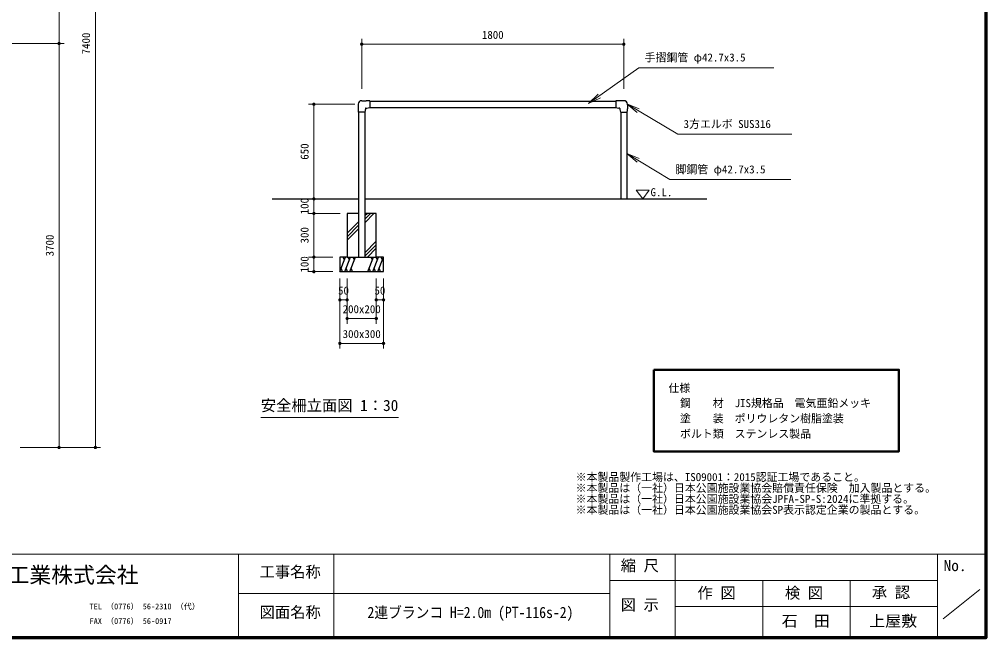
# Model space of a CAD drawing. Units: millimetres at full size, sheet at 1:40, with parts at other scales. Extents: x 600 to 16200, y 600 to 11280.
# Drawn here: x 7352 to 16200, y 600 to 6264 of the extents above; entities that cross this region are included whole.
import ezdxf
from ezdxf.enums import TextEntityAlignment as Align

# ---------------------------------------------------------------- set-up
doc = ezdxf.new("R2010")
doc.units = ezdxf.units.MM
doc.header["$LTSCALE"] = 40
doc.layers.add('D-BGD-TXT', color=7, linetype='Continuous')
doc.layers.add('D-TTL-TXT\u3000文字列', color=7, linetype='Continuous')
for name, color, linetype, lineweight in [('D-STR', 1, 'Continuous', 13), ('D-STR-DIM\u3000寸法線、寸法値', 7, 'Continuous', 13), ('D-STR-HTXT\u3000旗上げ', 7, 'Continuous', 13), ('D-STR-TXT\u3000文字列', 7, 'Continuous', 13), ('D-STR\u3000構造物外形線', 1, 'Continuous', 25), ('D-TTL', 7, 'Continuous', 70), ('D-TTL-FRAM', 7, 'Continuous', 13), ('D-TTL-FRAM\u3000タイトル枠、凡例図枠', 2, 'Continuous', 50), ('D-TTL-TXT', 7, 'Continuous', 13)]:
    doc.layers.add(name, color=color, linetype=linetype, lineweight=lineweight)
doc.styles.add('ＭＳ ゴシック', font='')
doc.styles.get('ＭＳ ゴシック').set_extended_font_data('MS Gothic')

# ---------------------------------------------------------------- blocks, each defined once
blk = doc.blocks.new('filled_dot')
at = {"color": 0, "linetype": 'Continuous', "lineweight": -2, "const_width": 1.25}
blk.add_lwpolyline([(-0.625, 0, 1), (0.625, 0, 1)], format="xyb", close=True, dxfattribs=at)
blk = doc.blocks.new('open_arrow')
at = {"color": 0, "linetype": 'Continuous', "lineweight": -2}
blk.add_lwpolyline([(7.5, 1.25), (0, 0), (7.5, -1.25)], dxfattribs=at)

msp = doc.modelspace()

# ---------------------------------------------------------------- linework, layer by layer
at = {"layer": 'D-STR'}
for p, q in [((13120, 4699), (13000, 4699)), ((13060, 4619), (13000, 4699)), ((13060, 4619), (13120, 4699))]:
    msp.add_line(p, q, dxfattribs=at)
at = {"layer": 'D-STR-DIM\u3000寸法線、寸法値'}
for p, q in [((7715.91, 9742.1), (7715.91, 6042.1)), ((8048.52, 2342.1), (8048.52, 9742.1)), ((7260.22, 6042.1), (7763.91, 6042.1)), ((7460.22, 6042.1), (7763.91, 6042.1)), ((7715.91, 2342.1), (7715.91, 6042.1)), ((10487.02, 5626.97), (10487.02, 6083.47)), ((10487.02, 6035.47), (12887.02, 6035.47)), ((12887.02, 5626.97), (12887.02, 6083.47)), ((10422.79, 5485.66), (10001.26, 5485.66)), ((10049.26, 5485.66), (10049.26, 4619)), ((10152.25, 4619), (10001.26, 4619)), ((10152.25, 4619), (10001.26, 4619)), ((10049.26, 4619), (10049.26, 4485.66)), ((10289.69, 4485.66), (10001.26, 4485.66)), ((10289.69, 4485.66), (10001.26, 4485.66)), ((10049.26, 4485.66), (10049.26, 4085.66)), ((10223.02, 4085.66), (10001.26, 4085.66)), ((10223.02, 4085.66), (10001.26, 4085.66)), ((10049.26, 4085.66), (10049.26, 3952.33)), ((10223.02, 3952.33), (10001.26, 3952.33)), ((10287.02, 3888.33), (10287.02, 3645.8)), ((10287.02, 3824.33), (10287.02, 3247.65)), ((10353.69, 3888.33), (10353.69, 3475.34)), ((10353.69, 3888.33), (10353.69, 3645.8)), ((10620.35, 3888.33), (10620.35, 3645.8)), ((10620.35, 3888.33), (10620.35, 3475.34)), ((10687.02, 3888.33), (10687.02, 3645.8)), ((10687.02, 3824.33), (10687.02, 3247.65)), ((10287.02, 3693.8), (10353.69, 3693.8)), ((10620.35, 3693.8), (10687.02, 3693.8)), ((10353.69, 3523.34), (10620.35, 3523.34)), ((10287.02, 3295.65), (10687.02, 3295.65)), ((7360.22, 2342.1), (8096.52, 2342.1)), ((7360.22, 2342.1), (7763.91, 2342.1))]:
    msp.add_line(p, q, dxfattribs=at)
at = {"layer": 'D-STR-HTXT\u3000旗上げ'}
for points in [[(12564.75, 5492.47), (13025.64, 5820.06), (13041.64, 5820.06), (14260.34, 5820.06), (13650.99, 5820.06)], [(12914.75, 5488.66), (13382.74, 5210.77), (13398.74, 5210.77), (14425.94, 5210.77), (13912.34, 5210.77)], [(12915.49, 5034.03), (13308.23, 4794.94), (13324.23, 4794.94), (14415.43, 4794.94), (13869.83, 4794.94)]]:
    msp.add_lwpolyline(points, dxfattribs=at)
at = {"layer": 'D-STR-TXT\u3000文字列'}
msp.add_line((9563.27, 2617.13), (10823.27, 2617.13), dxfattribs=at)
at = {"layer": 'D-STR\u3000構造物外形線'}
for p, q in [((10454.12, 5485.66), (10454.12, 5443.25)), ((10486.79, 5518.33), (10529.2, 5518.33)), ((10560.12, 5515.74), (10560.12, 5455.58)), ((10560.12, 5514.16), (12813.69, 5514.13)), ((12813.69, 5515.74), (12813.69, 5455.58)), ((12887.02, 5518.33), (12844.61, 5518.33)), ((12919.69, 5485.66), (12919.69, 5443.25)), ((10456.12, 5412.33), (10456.71, 5412.33)), ((10516.87, 5412.33), (10456.71, 5412.33)), ((10458.52, 5412.33), (10458.55, 4085.66)), ((10515.49, 5412.33), (10515.49, 4085.66)), ((10517.45, 5412.33), (10516.87, 5412.33)), ((10522.12, 5446.33), (10522.12, 5439)), ((10526.12, 5450.33), (10533.45, 5450.33)), ((10560.12, 5457.2), (12813.69, 5457.2)), ((12847.69, 5450.33), (12840.35, 5450.33)), ((12851.69, 5446.33), (12851.69, 5439)), ((12856.35, 5412.33), (12856.94, 5412.33)), ((12856.94, 5412.33), (12917.1, 5412.33)), ((12858.55, 5412.33), (12858.55, 4619)), ((12915.52, 5412.33), (12915.49, 4619)), ((12917.69, 5412.33), (12917.1, 5412.33)), ((9668.61, 4619), (10458.55, 4619)), ((10515.49, 4619), (12858.55, 4619)), ((12858.55, 4619), (13648.5, 4619)), ((10515.02, 4401), (10599.02, 4485)), ((10515.49, 4465.44), (10536.02, 4485)), ((10515.49, 4433.46), (10567.02, 4485)), ((10354.02, 4304), (10459.02, 4409)), ((10354.02, 4272), (10459.02, 4377)), ((10354.02, 4240), (10459.02, 4345)), ((10515.02, 4126), (10620.02, 4231)), ((10515.02, 4094), (10620.02, 4199)), ((10539.02, 4085), (10620.02, 4167)), ((10287.02, 3952.33), (10338.89, 4085.66)), ((10328.2, 4058.19), (10317.52, 4085.66)), ((10332.76, 3952.33), (10384.63, 4085.66)), ((10353.69, 4085.66), (10620.35, 4085.66)), ((10373.94, 4058.19), (10363.26, 4085.66)), ((10378.51, 3952.33), (10430.37, 4085.66)), ((10419.69, 4058.19), (10409, 4085.66)), ((10543.67, 3952.33), (10595.54, 4085.66)), ((10584.85, 4058.19), (10574.16, 4085.66)), ((10589.41, 3952.33), (10641.28, 4085.66)), ((10630.59, 4058.19), (10619.91, 4085.66)), ((10635.15, 3952.33), (10687.02, 4085.66)), ((10676.34, 4058.19), (10665.65, 4085.66)), ((10297.71, 3979.8), (10308.39, 3952.33)), ((10343.45, 3979.8), (10354.14, 3952.33)), ((10389.19, 3979.8), (10399.88, 3952.33)), ((10554.36, 3979.8), (10565.04, 3952.33)), ((10600.1, 3979.8), (10610.78, 3952.33)), ((10645.84, 3979.8), (10656.53, 3952.33))]:
    msp.add_line(p, q, dxfattribs=at)
msp.add_lwpolyline([(10458.55, 4485.66), (10353.69, 4485.66), (10353.69, 4085.66), (10287.02, 4085.66), (10287.02, 3952.33), (10687.02, 3952.33), (10687.02, 4085.66), (10620.35, 4085.66), (10620.35, 4485.66), (10515.49, 4485.66)], dxfattribs=at)
for centre, radius, start, end in [((10486.79, 5485.66), 32.67, 90, 180), ((10529.2, 5278.33), 240, 82.73818, 90), ((10559.45, 5515.74), 0.667, 0, 82.73818), ((12814.35, 5515.74), 0.667, 97.26182, 180), ((12844.61, 5278.33), 240, 90, 97.26182), ((12887.02, 5485.66), 32.67, 0, 90), ((10694.12, 5443.25), 240, 180, 187.26182), ((10456.71, 5413), 0.667, 187.26182, 270), ((10694.12, 5443.25), 240, 187.26182, 187.402), ((10516.87, 5413), 0.667, 270, 352.73818), ((10279.45, 5443.25), 240, 352.598, 352.73818), ((10445.46, 5439), 76.66, 339.99196, 0), ((10526.12, 5446.33), 4, 90, 180), ((10533.45, 5526.99), 76.66, 270, 290.00804), ((10559.45, 5455.58), 0.667, 290.00804, 0), ((12814.35, 5455.58), 0.667, 180, 249.99196), ((12840.35, 5526.99), 76.66, 249.99196, 270), ((12847.69, 5446.33), 4, 0, 90), ((12928.34, 5439), 76.66, 180, 200.00804), ((12856.94, 5413), 0.667, 187.26182, 270), ((13094.35, 5443.25), 240, 187.26182, 187.402), ((12917.1, 5413), 0.667, 270, 352.73818), ((12679.69, 5443.25), 240, 352.598, 352.73818), ((12679.69, 5443.25), 240, 352.73818, 0)]:
    msp.add_arc(centre, radius, start, end, dxfattribs=at)
at = {"layer": 'D-TTL'}
msp.add_lwpolyline([(600, 600), (600, 11280), (16200, 11280), (16200, 600)], close=True, dxfattribs=at)
at = {"layer": 'D-TTL-FRAM'}
for p, q in [((600, 1364.88), (16200, 1364.88)), ((12758.45, 1364.88), (12758.45, 600)), ((13358.45, 1364.88), (13358.45, 600)), ((15758.45, 1364.88), (15758.45, 600)), ((13358.45, 1124.88), (12758.45, 1124.88)), ((13358.45, 1124.88), (15758.45, 1124.88)), ((14158.45, 600), (14158.45, 1124.88)), ((14958.45, 1124.88), (14958.45, 600)), ((12758.45, 1004.88), (9358.45, 1004.88)), ((15810.65, 773.88), (16146.65, 1042.68)), ((15758.45, 884.88), (13358.45, 884.88))]:
    msp.add_line(p, q, dxfattribs=at)
at = {"layer": 'D-TTL-FRAM\u3000タイトル枠、凡例図枠'}
msp.add_lwpolyline([(13161.15, 3054.36), (15406.14, 3054.36), (15406.14, 2306.65), (13161.15, 2306.65)], close=True, dxfattribs=at)
at = {"layer": 'D-TTL-TXT'}
for p, q in [((9358.45, 1364.88), (9358.45, 600)), ((10231.92, 600), (10231.92, 1364.88))]:
    msp.add_line(p, q, dxfattribs=at)

# ---------------------------------------------------------------- block references
at = {"layer": 'D-STR-DIM\u3000寸法線、寸法値', "xscale": 12, "yscale": 12}
for p, rotation in [((7715.91, 6042.1), 270), ((7715.91, 6042.1), 90), ((12887.02, 6035.47), 180), ((10049.26, 5485.66), 270), ((10049.26, 4619), 90), ((10049.26, 4619), 270), ((10049.26, 4485.66), 270), ((10049.26, 4485.66), 90), ((10049.26, 4085.66), 270), ((10049.26, 4085.66), 90), ((10049.26, 3952.33), 90), ((10353.69, 3693.8), 180), ((10687.02, 3693.8), 180), ((10620.35, 3523.34), 180), ((10687.02, 3295.65), 180), ((7715.91, 2342.1), 90), ((8048.52, 2342.1), 90)]:
    msp.add_blockref('filled_dot', p, dxfattribs=dict(at, rotation=rotation))
for p in [(10487.02, 6035.47), (10287.02, 3693.8), (10620.35, 3693.8), (10353.69, 3523.34), (10287.02, 3295.65)]:
    msp.add_blockref('filled_dot', p, dxfattribs=at)
at = {"layer": 'D-STR-HTXT\u3000旗上げ', "xscale": 16, "yscale": 16}
for p, rotation in [((12564.75, 5492.47), 35.4), ((12914.75, 5488.66), 329.3), ((12915.49, 5034.03), 328.7)]:
    msp.add_blockref('open_arrow', p, dxfattribs=dict(at, rotation=rotation))

# ---------------------------------------------------------------- texts
at = {"layer": 'D-BGD-TXT', "style": 'ＭＳ ゴシック', "width": 1.05}
for s, p in [('石\u3000田', (14332.58, 670.91)), ('上屋敷', (15132.58, 670.91))]:
    msp.add_text(s, height=102.6, dxfattribs=at).set_placement(p, align=Align.BOTTOM_LEFT)
at = {"layer": 'D-STR-DIM\u3000寸法線、寸法値', "style": 'ＭＳ ゴシック'}
for s, p in [('7400', (7963.01, 6042.1)), ('650', (9963.75, 5052.33)), ('100', (9963.75, 4552.33)), ('300', (9963.75, 4285.66)), ('3700', (7630.4, 4192.1)), ('100', (9963.75, 4019))]:
    msp.add_text(s, height=73.31, rotation=90, dxfattribs=at).set_placement(p, align=Align.MIDDLE_CENTER)
for s, p in [('1800', (11687.02, 6120.98)), ('50', (10320.35, 3779.31)), ('50', (10653.69, 3779.31)), ('200x200', (10487.02, 3608.85)), ('300x300', (10487.02, 3381.16))]:
    msp.add_text(s, height=73.31, dxfattribs=at).set_placement(p, align=Align.MIDDLE_CENTER)
at = {"layer": 'D-STR-HTXT\u3000旗上げ', "style": 'ＭＳ ゴシック'}
for s, p in [('手摺鋼管 φ42.7x3.5', (13077.15, 5855.57)), ('3方エルボ SUS316', (13434.25, 5246.28)), ('脚鋼管 φ42.7x3.5', (13359.74, 4830.45))]:
    msp.add_text(s, height=73.31, dxfattribs=at).set_placement(p, align=Align.BOTTOM_LEFT)
at = {"layer": 'D-STR-TXT\u3000文字列', "style": 'ＭＳ ゴシック'}
for s, height, p in [('G.L.', 73.31, (13131.79, 4621.25)), ('仕様', 73.31, (13295.71, 2827.28)), ('安全柵立面図 1：30', 102.6, (9563.27, 2645.13)), ('\u3000鋼\u3000\u3000材\u3000JIS規格品\u3000電気亜鉛メッキ', 73.31, (13301.3, 2689.59)), ('\u3000塗\u3000\u3000装\u3000ポリウレタン樹脂塗装', 73.31, (13301.3, 2548.74)), ('\u3000ボルト類\u3000ステンレス製品', 73.31, (13301.3, 2408.5)), ('※本製品製作工場は、ISO9001：2015認証工場であること。', 73.31, (12445.64, 2012.22)), ('※本製品は（一社）日本公園施設業協会賠償責任保険\u3000加入製品とする。\u3000', 73.31, (12445.64, 1912.22)), ('※本製品は（一社）日本公園施設業協会JPFA-SP-S:2024に準拠する。', 73.31, (12445.64, 1812.22)), ('※本製品は（一社）日本公園施設業協会SP表示認定企業の製品とする。', 73.31, (12445.64, 1712.22))]:
    msp.add_text(s, height=height, dxfattribs=at).set_placement(p, align=Align.BOTTOM_LEFT)
at = {"layer": 'D-TTL-TXT', "style": 'ＭＳ ゴシック'}
for s, height, p in [('縮 尺', 102.6, (12858.26, 1178.62)), ('上屋敷工業株式会社', 146.6, (6644.53, 1057.64)), ('工事名称', 102.6, (9552.32, 1121.21)), ('No.', 102.6, (15815.27, 1178.62)), ('作 図', 102.6, (13561.23, 927.56)), ('検 図', 102.6, (14361.81, 927.56)), ('承 認', 102.6, (15158.27, 933.56)), ('TEL （0776） 56-2310 （代）', 52.79, (7995.2, 843.96)), ('図面名称', 102.6, (9552.32, 750.8)), ('図 示', 102.6, (12858.26, 819.49)), ('FAX （0776） 56-0917', 52.79, (7995.2, 709.63))]:
    msp.add_text(s, height=height, dxfattribs=at).set_placement(p, align=Align.BOTTOM_LEFT)
at = {"layer": 'D-TTL-TXT\u3000文字列', "style": 'ＭＳ ゴシック', "width": 0.9}
msp.add_text('2連ブランコ H=2.0m (PT-116s-2)', height=102.6, dxfattribs=at).set_placement((10539.98, 749.45), align=Align.BOTTOM_LEFT)

doc.saveas('drawing.dxf')
